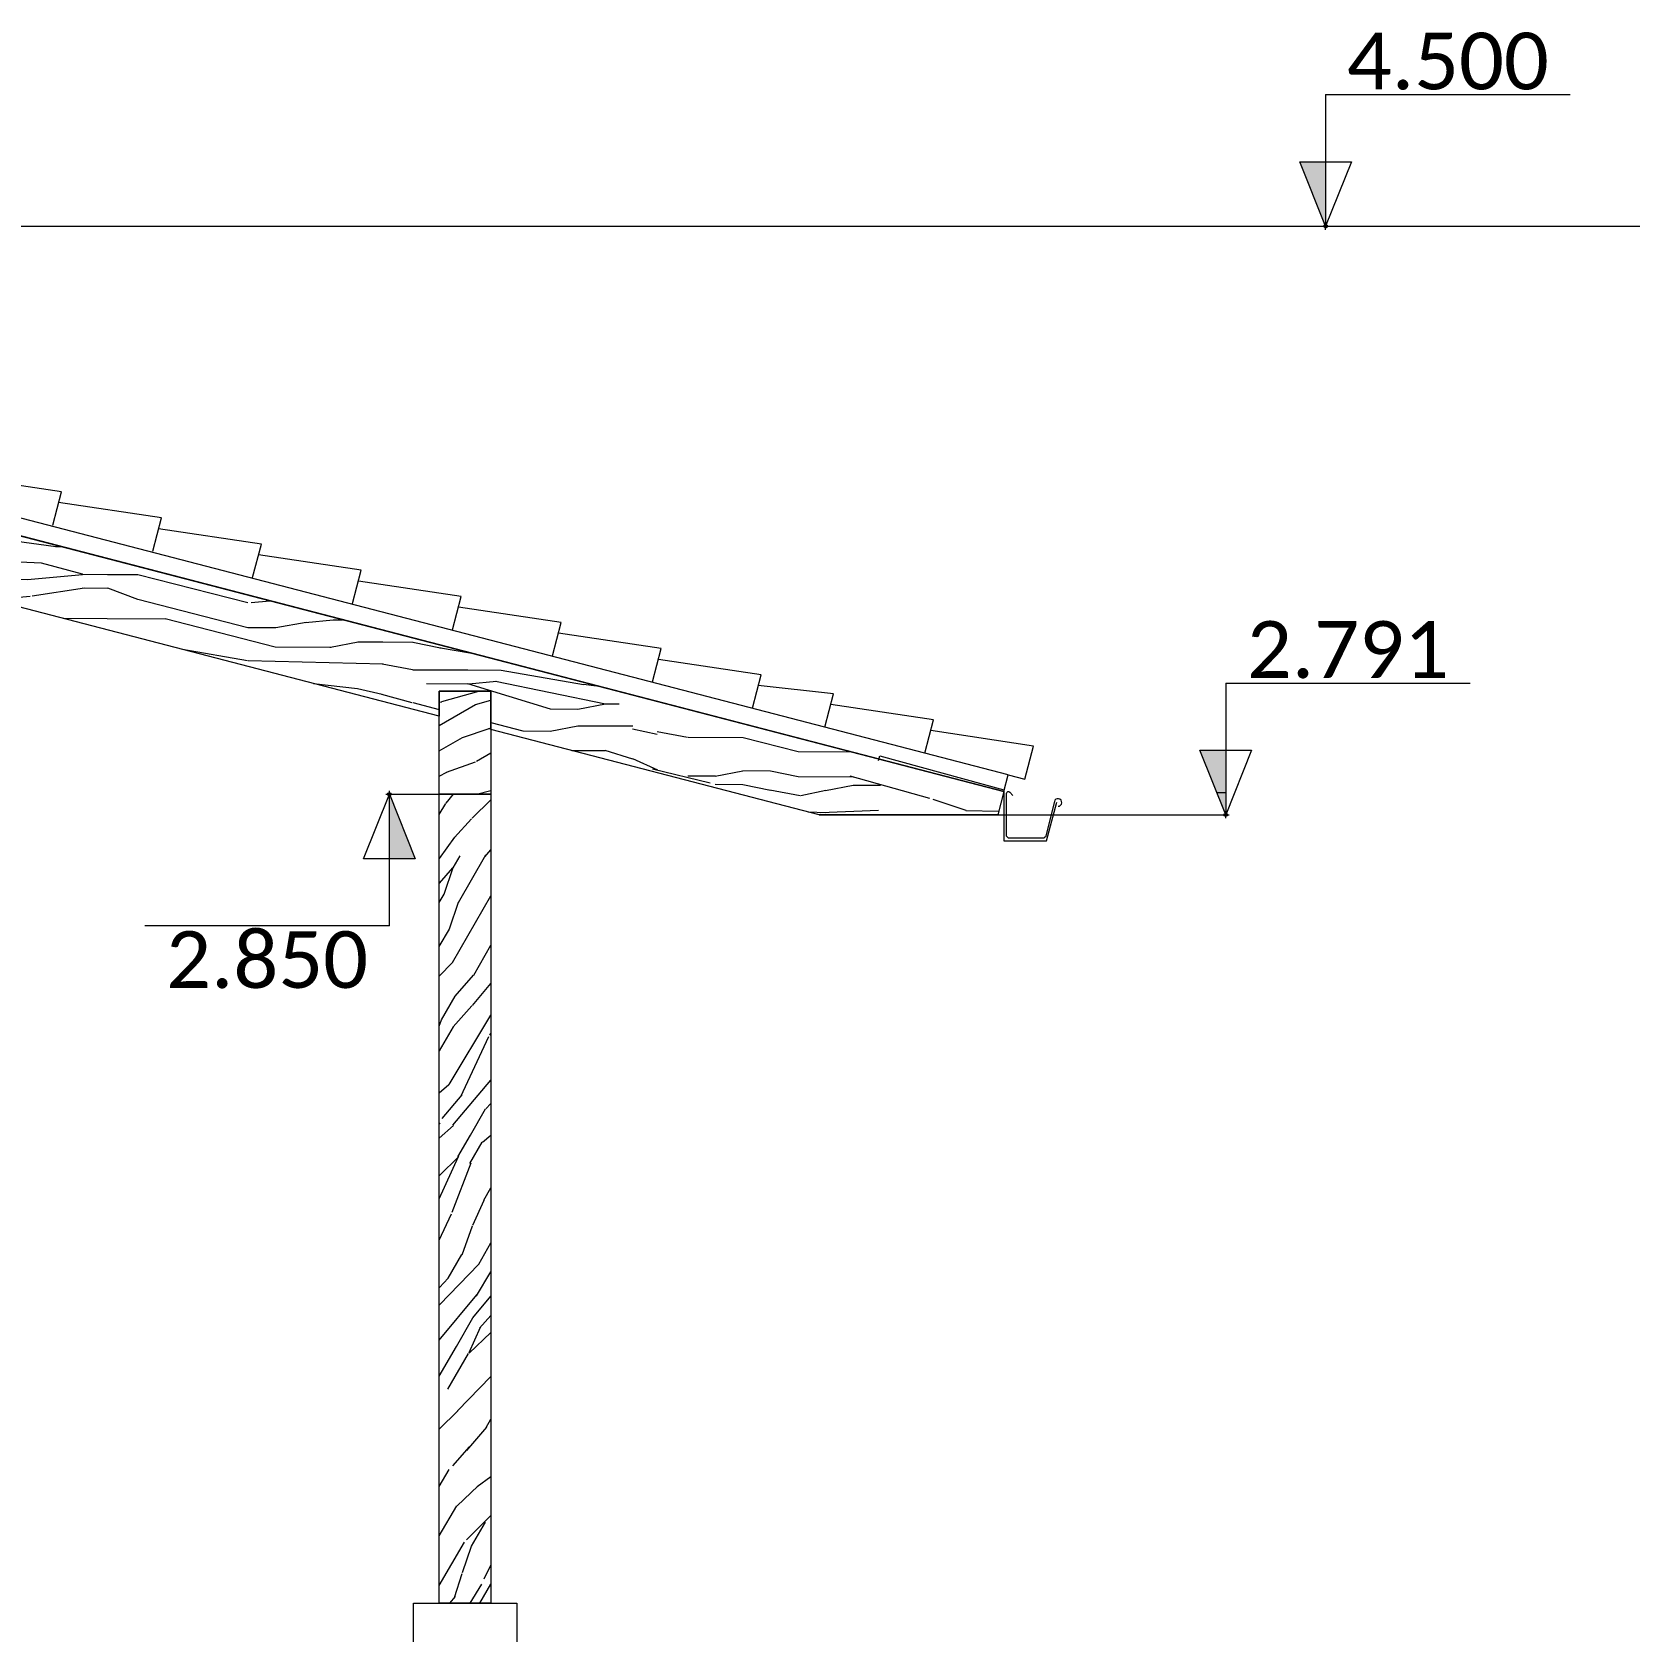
# Model space of a CAD drawing. Header units: metres. Extents: x -197 to 1099, y -24 to 14.
# Drawn here: x 95.773 to 100.411, y 0.419 to 5.064 of the extents above; entities that cross this region are included whole.
import ezdxf
from ezdxf.enums import TextEntityAlignment as Align

# ---------------------------------------------------------------- set-up
doc = ezdxf.new("R2010")
doc.units = ezdxf.units.M
doc.header["$LTSCALE"] = 0.001
doc.header["$PDMODE"] = 34
doc.header["$PDSIZE"] = 0.01
doc.linetypes.add('HIDDENX2', pattern=[19.049999999999997, 12.7, -6.35])
doc.layers.get('0').update_dxf_attribs({"lineweight": 13, "true_color": 0x000000})
for name, color, linetype, lineweight, true_color in [('Jach-Anotaciones-CalidaddeLínea  0.13', 7, 'Continuous', 13, 0x000000), ('Jach-Anotaciones-Hatch-Lum50%', 9, 'Continuous', 13, 0x808080), ('JACH-Anotaciones-Textos-Lum75% @ 0.075', 7, 'Continuous', 13, 0x404040), ('JACH-Arq-Lineas-Proyeccion Niveles cortes', 9, 'HIDDENX2', 13, 0x808080), ('JACH-Arq-Muros01-Carga', 7, 'Continuous', 25, 0x000000)]:
    doc.layers.add(name, color=color, linetype=linetype, lineweight=lineweight, true_color=true_color)
doc.styles.add('02a-Calibri-JACH(1.8mm)', font='calibri.ttf', dxfattribs={"height": 2.2})
pattern_1 = [(0, (169.4210114967462, 45.03182796469216), (0, 6.985), [5.08, -1.905]), (90, (169.4210114967462, 45.03182796469216), (-6.985, 4.277078946022131e-16), [5.08, -1.905])]

# ---------------------------------------------------------------- blocks, each defined once
blk = doc.blocks.new('A$C20b43d2c')
at = {"lineweight": 0, "ltscale": 100}
blk.add_lwpolyline([(0.3377545737706953, 0.182212426247192), (0.3332938767825055, 0.1951419827332064), (-0.02619234231551104, 0.09650886592808838), (-0.02619234231551104, -0.05166772447530832), (-0.1507206503279974, -0.05166772447530832), (-0.1806203610941282, 0.06118498286767249)], dxfattribs=at)
blk.add_lwpolyline([(-0.1837856886978386, 0.04892562190726935, -2.051289940012099), (-0.1731104224350872, 0.06257867490560898), (-0.1484904762096733, -0.03648624445476401, 0.3445395097421348), (-0.1387856886977659, -0.0440743780927022), (-0.0437856886975112, -0.0440743780927022, 0.4142135623726788), (-0.0337856886975203, -0.03407437809272551), (-0.03378568869820242, 0.08592562191231679, 0.707961622032543), (-0.04424239603994806, 0.0896092288098771), (-0.05225731294112279, 0.08067832140547182)], format="xyb", dxfattribs=at)
blk = doc.blocks.new('A$Cd55f58f5')
at = {"layer": 'JACH-Arq-Muros01-Carga', "lineweight": 0, "ltscale": 100}
blk.add_blockref('A$C20b43d2c', (0.0261923400353794, -0.09650886655369639), dxfattribs=at)
blk = doc.blocks.new('*U631')
at = {"lineweight": 0, "ltscale": 100}
h = blk.add_hatch(dxfattribs=at)
h.set_pattern_fill('ANGLE', color=256)
h.set_pattern_definition(pattern_1)
h.paths.add_polyline_path([(0, 2.5), (0, 0), (1, 2.5)])
h = blk.add_hatch(color=256, dxfattribs=at)
h.dxf.hatch_style = 1
h.paths.add_polyline_path([(0, 2.5), (0, 0), (1, 2.5)])
for points in [[(0, 5.098930515436264), (-9.465586596093033, 5.098930515436264)], [(0, 5.098930515436264), (0, 1.25)]]:
    blk.add_lwpolyline(points, dxfattribs=at)
for points in [[(0, 0), (1, 2.5), (-1, 2.5)], [(0, 2.5), (0, 0), (1, 2.5)]]:
    blk.add_lwpolyline(points, close=True, dxfattribs=at)
blk.add_point((-9.094947017729282e-13, 1.442401753593003e-12), dxfattribs=at)
at = {"lineweight": 0, "ltscale": 100, "style": '02a-Calibri-JACH(1.8mm)'}
blk.add_attdef('ALT', text='', height=2.2, dxfattribs=at).set_placement((-4.732793298046516, 6.400806810785425), align=Align.MIDDLE_CENTER)
blk = doc.blocks.new('*U432')
at = {"lineweight": 0, "ltscale": 100}
h = blk.add_hatch(dxfattribs=at)
h.set_pattern_fill('ANGLE', color=256)
h.set_pattern_definition(pattern_1)
h.paths.add_polyline_path([(0, 2.5), (0, 0), (1, 2.5)])
h = blk.add_hatch(color=256, dxfattribs=at)
h.dxf.hatch_style = 1
h.paths.add_polyline_path([(0, 2.5), (0, 0), (1, 2.5)])
for points in [[(0, 5.098930515436264), (-9.465586596093033, 5.098930515436264)], [(0, 5.098930515436264), (0, 1.25)]]:
    blk.add_lwpolyline(points, dxfattribs=at)
for points in [[(0, 0), (1, 2.5), (-1, 2.5)], [(0, 2.5), (0, 0), (1, 2.5)]]:
    blk.add_lwpolyline(points, close=True, dxfattribs=at)
blk.add_point((2.478373062331229e-11, 1.13686837721616e-13), dxfattribs=at)
at = {"lineweight": 0, "ltscale": 100, "style": '02a-Calibri-JACH(1.8mm)'}
blk.add_attdef('ALT', text='', height=2.2, dxfattribs=at).set_placement((-4.732793298046516, 6.400806810785425), align=Align.MIDDLE_CENTER)
blk = doc.blocks.new('*U437')
at = {"lineweight": 0, "ltscale": 100}
h = blk.add_hatch(dxfattribs=at)
h.set_pattern_fill('ANGLE', color=256)
h.set_pattern_definition(pattern_1)
h.paths.add_polyline_path([(0, 2.5), (0, 0), (1, 2.5)])
h = blk.add_hatch(color=256, dxfattribs=at)
h.dxf.hatch_style = 1
h.paths.add_polyline_path([(0, 2.5), (0, 0), (1, 2.5)])
for points in [[(0, 5.098930515436264), (-9.465586596093033, 5.098930515436264)], [(0, 5.098930515436264), (0, 1.25)]]:
    blk.add_lwpolyline(points, dxfattribs=at)
for points in [[(0, 0), (1, 2.5), (-1, 2.5)], [(0, 2.5), (0, 0), (1, 2.5)]]:
    blk.add_lwpolyline(points, close=True, dxfattribs=at)
blk.add_point((-1.364242052659392e-12, 1.06581410364015e-13), dxfattribs=at)
at = {"lineweight": 0, "ltscale": 100, "style": '02a-Calibri-JACH(1.8mm)'}
blk.add_attdef('ALT', text='', height=2.2, dxfattribs=at).set_placement((-4.732793298046516, 6.400806810785425), align=Align.MIDDLE_CENTER)

msp = doc.modelspace()

# ---------------------------------------------------------------- hatches: boundary and pattern name
at = {"layer": 'Jach-Anotaciones-Hatch-Lum50%', "ltscale": 100}
h = msp.add_hatch(dxfattribs=at)
h.set_pattern_fill('WOOD_01', color=256, scale=0.7999999999999999, angle=-0.3152140720569799, pattern_type=2)
h.set_pattern_definition([(359.684785927943, (-159.4527403936169, 2.060227024865874), (0.00440119652307231, 0.7999878933266211), [0.16, -0.64]), (8.65738592794302, (-159.4471171608062, 1.628189550504267), (4.804328569536255, 0.7735788145585992), [0.1538832, -15.2344232]), (5.39528592794302, (-159.4548529679481, 1.676232836069097), (7.20429231169597, 0.7603655297899304), [0.1607984, -7.879100799999999]), (344.2626859279429, (-159.4535326089911, 1.916229204067086), (8.78666290831101, -2.448366710825385), [0.2406656, -23.8259016]), (353.344685927943, (-159.436080456272, 2.180137184934409), (0.7999881551447071, -0.0043995635429001), [0.1448864, -7.0994208]), (344.753385927943, (-159.4145895014903, 1.724012049842543), (3.195550377226701, -0.8175913749182332), [0.1241936, -12.29514559999999]), (348.374885927943, (-159.6920325701712, 2.189545446755055), (0.7999881281611619, -0.004400901280462153), [0.3263375999999995, -3.752877599999996]), (5.39528592794302, (-159.4475132684933, 1.556190640104873), (7.20429231169597, 0.7603655297899304), [0.08039919999999999, -7.959499999999999]), (359.684785927943, (-159.4536646448868, 1.892229567267286), (0.00440119652307231, 0.7999878933266211), [0.08, -0.72]), (359.684785927943, (-159.6131340799694, 1.989108353771094), (0.00440119652307231, 0.7999878933266211), [0.24, -0.5599999999999998]), (10.99468592794302, (-159.4524763218256, 2.108226298465475), (3.204352575867988, 0.7823810571072066), [0.08158399999999993, -3.997631199999998]), (2.41108592794302, (-159.5341035538717, 1.812670897586926), (16.00415928150393, 0.7119607757969119), [0.1681904, -16.6508464]), (352.090185927943, (-159.4942361951011, 1.788451200960985), (6.395501864280401, -0.8351924118038299), [0.1210616, -11.9851336]), (359.684785927943, (-159.5359080444462, 1.484675861323019), (0.00440119652307231, 0.7999878933266211), [0.16, -0.64]), (358.515685927943, (-159.616126893605, 1.445116586308998), (0.7999880432963482, -0.004400582925038878), [0.3920816, -38.81608]), (359.684785927943, (-159.6128259962127, 2.045107506303964), (0.00440119652307231, 0.7999878933266211), [0.08, -0.72]), (359.684785927943, (-159.5324751111582, 2.108666418117785), (0.00440119652307231, 0.7999878933266211), [0.08, -0.72]), (359.684785927943, (-159.8920735554681, 2.182645866952562), (0.00440119652307231, 0.7999878933266211), [0.12, -0.6799999999999999]), (350.222485927943, (-159.6758567644438, 2.221456938557665), (0.7999879568063415, -0.004400886785060515), [0.2433103999999994, -4.62289919999998]), (359.684785927943, (-159.9318528903083, 2.222865321445042), (0.00440119652307231, 0.7999878933266211), [0.16, -0.64]), (359.684785927943, (-160.023812635445, 1.503360349068629), (0.00440119652307231, 0.7999878933266211), [0.088, -0.712]), (359.684785927943, (-159.6155987500222, 1.541115133508193), (0.00440119652307231, 0.7999878933266211), [0.08, -0.72]), (359.684785927943, (-160.0234605397232, 1.567359380534754), (0.00440119652307231, 0.7999878933266211), [0.168, -0.632]), (5.125085927943022, (-159.6152026423352, 1.613114043907586), (8.00427986775544, 0.7559717563303058), [0.1687599999999997, -16.70725759999997]), (359.684785927943, (-159.6068506676801, 1.677069063408481), (0.00440119652307231, 0.7999878933266211), [0.152, -0.648]), (359.684785927943, (-160.0227563482794, 1.69535744346701), (0.00440119652307231, 0.7999878933266211), [0.088, -0.712]), (358.515685927943, (-159.9260536096367, 1.822827362816504), (0.7999880432963482, -0.004400582925038878), [0.3920816, -38.81608]), (359.684785927943, (-159.8536585915501, 1.894430165528824), (0.00440119652307231, 0.7999878933266211), [0.08, -0.72]), (359.684785927943, (-159.9335253449871, 1.918869921980928), (0.00440119652307231, 0.7999878933266211), [0.08, -0.72]), (359.684785927943, (-159.6135301876564, 1.9171094433717), (0.00440119652307231, 0.7999878933266211), [0.16, -0.64]), (359.684785927943, (-159.7734397423913, 1.933989440542852), (0.00440119652307231, 0.7999878933266211), [0.08, -0.72]), (359.684785927943, (-159.9329091774738, 2.030868227046653), (0.00440119652307231, 0.7999878933266211), [0.16, -0.64]), (19.33858592794303, (-159.7187609488154, 1.693684988788242), (8.81747179050195, 3.151534070268525), [0.1189288, -11.7739248]), (10.99468592794302, (-159.8535265556545, 1.918429802328625), (3.204352575867988, 0.7823810571072066), [0.08158399999999993, -3.997631199999998]), (10.99468592794302, (-159.53375145815, 1.876669929053058), (3.204352575867988, 0.7823810571072066), [0.08158399999999993, -3.997631199999998]), (5.39528592794302, (-159.7720753714692, 2.181985687474103), (7.20429231169597, 0.7603655297899304), [0.08039919999999999, -7.959499999999999]), (349.3799859279429, (-160.0197635346438, 2.23934921092912), (4.79552616836029, -0.8263908297490177), [0.08944239999999987, -8.854827999999983]), (348.374885927943, (-159.9358139671791, 1.502876217451089), (0.7999881281611619, -0.004400901280462153), [0.08158399999999986, -3.997631199999996]), (89.68478592794303, (-159.8559032017769, 1.486436339932247), (-0.7999878933266211, 0.004401196523072358), [0, -0.7999999999999999]), (346.292385927943, (-160.0214359893226, 1.935353811464999), (13.58218971452411, -3.274747541943825), [0.1726959999999997, -17.09692319999997]), (10.99468592794302, (-159.5328272068801, 2.044667386651653), (3.204352575867988, 0.7823810571072066), [0.08158399999999993, -3.997631199999998]), (9.989585927943017, (-159.5355999606897, 1.540675013855882), (4.00434047617373, 0.7779787471646973), [0.08944239999999999, -8.854828]), (348.374885927943, (-159.7736598022174, 1.893990045876514), (0.7999881281611619, -0.004400901280462153), [0.08158399999999986, -3.997631199999996]), (348.374885927943, (-159.6934409530587, 1.933549320890542), (0.7999881281611619, -0.004400901280462153), [0.08158399999999986, -3.997631199999996]), (341.249885927943, (-160.0218761089749, 1.855355022132336), (0.7999877314599156, -0.004400260939742674), [0.1011928, -2.4286288]), (345.648585927943, (-159.9323810338911, 2.126866774245848), (0.7999875833886109, -0.004400199819356629), [0.3298487999999997, -2.968635199999998]), (342.985585927943, (-159.7720753714692, 2.181985687474103), (5.591112853960968, -1.630779147842886), [0.2505671999999998, -8.10167599999999]), (359.684785927943, (-159.771855311643, 2.221985082140435), (0.00440119652307231, 0.7999878933266211), [0.09599999999999999, -0.704]), (345.648585927943, (-159.8554630821246, 1.56643512926491), (0.7999875833886109, -0.004400199819356629), [0.3298487999999997, -2.968635199999998]), (345.648585927943, (-159.9351537877007, 1.622874401450083), (0.7999875833886109, -0.004400199819356629), [0.3298487999999997, -2.968635199999998]), (345.648585927943, (-159.9347576800135, 1.694873311849477), (0.7999875833886109, -0.004400199819356629), [0.3298487999999997, -2.968635199999998]), (349.3799859279429, (-160.0208198218093, 2.047352116530725), (4.79552616836029, -0.8263908297490177), [0.08944239999999987, -8.854827999999983]), (345.648585927943, (-159.7729115988085, 2.029987987742047), (0.7999875833886109, -0.004400199819356629), [0.1649239999999999, -3.133559999999998]), (349.3799859279429, (-160.0222282046968, 1.791355990666204), (4.79552616836029, -0.8263908297490177), [0.08944239999999987, -8.854827999999983]), (357.298885927943, (-159.6065425839235, 1.733068215941344), (0.7999878554643496, -0.004400215170957251), [0.1921663999999997, -19.02449199999997]), (349.3799859279429, (-159.6937490368153, 1.877550168357679), (4.79552616836029, -0.8263908297490177), [0.08944239999999987, -8.854827999999983]), (12.21358592794301, (-159.6058383924798, 1.861066278873608), (3.204353149539083, 0.7823825481241263), [0.07375599999999988, -7.301879199999993]), (349.247385927943, (-160.0224482645229, 1.75135659599988), (8.791064244032603, -1.648377222005574), [0.3091152, -30.602364]), (351.554685927943, (-159.7187609488154, 1.693684988788242), (0.7999874610057969, -0.004401387551521446), [0.1131367999999999, -5.543716799999997]), (4.448385927943025, (-159.9343175603612, 1.77487210118214), (8.804267945303605, 0.7515678915906021), [0.1926655999999994, -9.440609599999961]), (359.684785927943, (-159.7422324420324, 1.789815571883139), (0.00440119652307231, 0.7999878933266211), [0.248, -0.5519999999999998]), (344.429685927943, (-160.0202476662614, 2.151350542663188), (3.195550153887506, -0.8175913353273373), [0.09121439999999988, -9.030188799999983]), (350.222485927943, (-159.8559032017769, 1.486436339932247), (0.7999879568063415, -0.004400886785060515), [0.2433103999999994, -4.62289919999998]), (339.701685927943, (-160.0229764081056, 1.655358048800686), (2.39556239075528, -0.8131909418967018), [0.09363759999999999, -9.2701216]), (359.684785927943, (-159.3723895085624, 2.123785936679703), (0.00440119652307231, 0.7999878933266211), [0.04, -0.7599999999999999]), (359.684785927943, (-159.3743260350327, 1.771791263615988), (0.00440119652307231, 0.7999878933266211), [0.08, -0.72]), (10.99468592794302, (-159.3759104657809, 1.483795622018405), (3.204352575867988, 0.7823810571072066), [0.08158399999999993, -3.997631199999998]), (359.684785927943, (-159.3674704671952, 1.563750399385839), (0.00440119652307231, 0.7999878933266211), [0.144, -0.6559999999999999]), (342.985585927943, (-159.3731377119713, 1.987787994814177), (5.591112853960968, -1.630779147842886), [0.08352239999999993, -8.268720799999992]), (347.705485927943, (-159.3660620843079, 1.819746525250352), (15.18216004489392, -3.284452458669744), [0.1472056, -26.8405152]), (89.68478592794303, (-159.3759104657809, 1.483795622018405), (-0.7999878933266211, 0.004401196523072358), [0, -0.7999999999999999]), (359.684785927943, (-159.2958236525178, 1.499355260232626), (0.00440119652307231, 0.7999878933266211), [0.07199999999999998, -0.728]), (359.684785927943, (-159.2949874251784, 1.651352959964683), (0.00440119652307231, 0.7999878933266211), [0.07199999999999998, -0.728]), (359.684785927943, (-159.2947673653522, 1.691352354631015), (0.00440119652307231, 0.7999878933266211), [0.07199999999999998, -0.728]), (335.722385927943, (-159.2932709585344, 1.963348238362073), (5.586711744409739, -2.430761377296863), [0.07879119999999987, -7.80028959999999]), (348.201085927943, (-159.2927428149516, 2.059346785561267), (3.995537572948571, -0.8221182504743196), [0.07347039999999999, -52.17242]), (341.249885927943, (-159.2943272457, 1.771351143963678), (0.7999877314599156, -0.004400260939742674), [0.07589439999999999, -2.4539264]), (347.155985927943, (-159.2921706594037, 2.163345211693724), (3.995538528180509, -0.8219935597928864), [0.07375599999999988, -7.301879199999993])])
h.paths.add_polyline_path([(98.57786324293721, 2.790571365433252), (98.05923952945983, 2.790571365433252), (97.10625624265077, 3.038418435751858), (97.10625624265077, 3.150000000000006), (96.95625624265091, 3.150000000000006), (96.9562562426508, 3.077429676622899), (92.73883562145903, 4.17427508800845), (92.73991635238923, 4.380647250580999), (98.59520914847332, 2.857832332990718)])
h = msp.add_hatch(dxfattribs=at)
h.set_pattern_fill('WOOD_01', color=256, scale=0.8, angle=30, pattern_type=2)
h.set_pattern_definition([(29.99999999999999, (-314.1332524041344, 0.9144815961142072), (-0.4, 0.692820323027551), [0.16, -0.6400000000000001]), (38.9726, (-313.9103242009041, 0.5443586216793292), (3.756922908284933, 3.092818689739189), [0.1538831999999995, -15.23442319999997]), (35.7105, (-313.9412524041344, 0.5819278410609812), (5.835388824763576, 4.29281035163199), [0.1607984, -7.8791008]), (14.5779, (-314.0612524041344, 0.7897739379692439), (8.821018155892576, 2.321547610620982), [0.2406656, -23.8259016]), (23.65989999999999, (-314.1793959976739, 1.026404644568338), (0.6928197247870801, 0.4000015418434719), [0.1448864, -7.099420800000001]), (15.0686, (-313.930611387983, 0.643497060442634), (3.171280634037202, 0.9071808033214784), [0.1241936, -12.2951456]), (18.6901, (-314.4050985010427, 0.9053328477986113), (0.6928203767254454, 0.4000003734059407), [0.3263376, -3.7528776]), (35.7105, (-313.8743242009042, 0.4820047926068511), (5.835388824763576, 4.29281035163199), [0.0803992, -7.9595]), (29.99999999999999, (-314.0492524041344, 0.7689893282784226), (-0.4, 0.692820323027551), [0.08000000000000002, -0.7200000000000001]), (29.99999999999999, (-314.2358164687399, 0.7721277670417237), (-0.4, 0.692820323027551), [0.24, -0.5599999999999999]), (41.30990000000001, (-314.1572524041344, 0.9560508154958569), (2.371282159486387, 2.292818455328197), [0.081584, -3.9976312]), (32.7263, (-314.0785344364372, 0.6597072959756645), (13.45640825782375, 8.69281768201741), [0.1681904, -16.6508464]), (22.4054, (-314.0318934202858, 0.6589226862848392), (5.942559959250865, 2.507183996330774), [0.1210616, -11.9851336]), (29.99999999999999, (-313.9145344364372, 0.375650963534369), (-0.4, 0.692820323027551), [0.16, -0.6400000000000001]), (28.8309, (-313.96381646874, 0.3010099473829939), (0.6928201427728283, 0.4000006053938392), [0.392081599999999, -38.81607999999986]), (29.99999999999999, (-314.2638164687399, 0.8206251896536543), (-0.4, 0.692820323027551), [0.08000000000000002, -0.7200000000000001]), (29.99999999999999, (-314.2265344364372, 0.9160508154958578), (-0.4, 0.692820323027551), [0.08000000000000002, -0.7200000000000001]), (29.99999999999999, (-314.5743035817995, 0.7984046445683362), (-0.4, 0.692820323027551), [0.12, -0.68]), (20.5377, (-314.4072420945821, 0.9410456607197162), (0.6928202214847641, 0.4000002994267411), [0.2433104, -4.6228992]), (29.99999999999999, (-314.628944597951, 0.8130456607197161), (-0.4, 0.692820323027551), [0.16, -0.6400000000000001]), (29.99999999999999, (-314.345154833484, 0.1455073699949168), (-0.4, 0.692820323027551), [0.08800000000000001, -0.7120000000000001]), (29.99999999999999, (-314.01181646874, 0.3841483861463004), (-0.4, 0.692820323027551), [0.08000000000000002, -0.7200000000000001]), (29.99999999999999, (-314.377154833484, 0.2009329958371211), (-0.4, 0.692820323027551), [0.168, -0.6320000000000001]), (35.44029999999999, (-314.0478164687399, 0.4465022152187785), (6.528205109799104, 4.692816589439337), [0.1687599999999995, -16.70725759999994]), (29.99999999999999, (-314.0728882655096, 0.5059278410609807), (-0.4, 0.692820323027551), [0.152, -0.6480000000000001]), (29.99999999999999, (-314.441154833484, 0.3117842475215298), (-0.4, 0.692820323027551), [0.08800000000000001, -0.7120000000000001]), (28.8309, (-314.4220163947207, 0.4706354992059403), (0.6928201427728283, 0.4000006053938392), [0.392081599999999, -38.81607999999986]), (29.99999999999999, (-314.3956625656482, 0.5689893282784197), (-0.4, 0.692820323027551), [0.08000000000000002, -0.7200000000000001]), (29.99999999999999, (-314.4769445979509, 0.549773937969249), (-0.4, 0.692820323027551), [0.08000000000000002, -0.7200000000000001]), (29.99999999999999, (-314.19981646874, 0.7097739379692456), (-0.4, 0.692820323027551), [0.16, -0.6400000000000001]), (29.99999999999999, (-314.3463805333455, 0.6436303444297948), (-0.4, 0.692820323027551), [0.08000000000000002, -0.7200000000000001]), (29.99999999999999, (-314.532944597951, 0.646768783193103), (-0.4, 0.692820323027551), [0.16, -0.6400000000000001]), (49.65379999999999, (-314.1778831107335, 0.4637842475215308), (6.021025898098491, 7.171277634200772), [0.1189288, -11.7739248]), (41.30990000000001, (-314.4076625656483, 0.5897739379692482), (2.371282159486387, 2.292818455328197), [0.081584, -3.9976312]), (41.30990000000001, (-314.1105344364372, 0.7151329218178688), (2.371282159486387, 2.292818455328197), [0.081584, -3.9976312]), (35.7105, (-314.4703805333454, 0.8584046445683384), (5.835388824763576, 4.29281035163199), [0.0803992, -7.9595]), (19.6952, (-314.7131548334839, 0.7829020671802667), (4.556919800875631, 1.707183342031311), [0.0894424, -8.854828000000001]), (18.6901, (-314.268944597951, 0.1895073699949208), (0.6928203767254454, 0.4000003734059407), [0.081584, -3.9976312]), (120, (-314.1916625656482, 0.2156509635343653), (-0.692820323027551, -0.3999999999999999), [0, -0.7999999999999979]), (16.6076, (-314.561154833484, 0.5196303444297996), (13.37793346052455, 4.02873990604621), [0.172696, -17.0969232]), (41.30990000000001, (-314.1945344364372, 0.8606251896536534), (2.371282159486387, 2.292818455328197), [0.081584, -3.9976312]), (40.30479999999999, (-313.9425344364372, 0.4241483861462996), (3.064103050544852, 2.692817497678766), [0.08944239999999974, -8.854827999999968]), (18.6901, (-314.3263805333454, 0.6089893282784189), (0.6928203767254454, 0.4000003734059407), [0.081584, -3.9976312]), (18.6901, (-314.2770985010427, 0.683630344429794), (0.6928203767254454, 0.4000003734059407), [0.081584, -3.9976312]), (11.5651, (-314.521154833484, 0.4503483121270406), (0.6928197110521364, 0.400000725949784), [0.1011927999999998, -2.428628799999992]), (15.9638, (-314.580944597951, 0.7299072219564096), (0.6928195523769377, 0.4000007039726551), [0.3298488, -2.9686352]), (13.30080000000001, (-314.4703805333454, 0.8584046445683384), (5.649739724683121, 1.414363679576163), [0.2505672, -8.101676]), (29.99999999999999, (-314.4903805333455, 0.8930456607197144), (-0.4, 0.692820323027551), [0.096, -0.7040000000000001]), (15.9638, (-314.2316625656482, 0.2849329958371243), (0.6928195523769377, 0.4000007039726551), [0.3298488, -2.9686352]), (15.9638, (-314.3289445979509, 0.2934304184490557), (0.6928195523769377, 0.4000007039726551), [0.3298488, -2.9686352]), (15.9638, (-314.364944597951, 0.3557842475215338), (0.6928195523769377, 0.4000007039726551), [0.3298488, -2.9686352]), (19.6952, (-314.6171548334839, 0.6166251896536536), (4.556919800875631, 1.707183342031311), [0.0894424, -8.854828000000001]), (15.9638, (-314.3943805333455, 0.7267687831931013), (0.6928195523769377, 0.4000007039726551), [0.164924, -3.13356]), (19.6952, (-314.489154833484, 0.3949226862848363), (4.556919800875631, 1.707183342031311), [0.0894424, -8.854828000000001]), (27.6141, (-314.1008882655096, 0.5544252636729112), (0.6928197949982876, 0.4000008280523064), [0.1921663999999995, -19.02449199999993]), (19.6952, (-314.2490985010427, 0.6351329218178705), (4.556919800875631, 1.707183342031311), [0.0894424, -8.854828000000001]), (42.5288, (-314.1648882655097, 0.6652765153573199), (2.371281902113554, 2.2928200320302), [0.073756, -7.301879200000001]), (19.5626, (-314.469154833484, 0.3602816701334604), (8.42101747072116, 3.014369381237866), [0.309115199999999, -30.60236399999993]), (21.8699, (-314.1778831107335, 0.4637842475215308), (0.6928200462445279, 0.3999996168755795), [0.1131368, -5.543716800000001]), (34.7636, (-314.4049445979509, 0.4250662798242857), (7.221026938658703, 5.092814379057602), [0.1926656, -9.4406096]), (29.99999999999999, (-314.2466677204244, 0.5349226862848369), (-0.4, 0.692820323027551), [0.248, -0.5519999999999999]), (14.74489999999998, (-314.669154833484, 0.7066918316472339), (3.171280421253285, 0.9071807247667839), [0.09121440000000001, -9.030188800000001]), (20.5377, (-314.1916625656482, 0.2156509635343653), (0.6928202214847641, 0.4000002994267411), [0.2433104, -4.6228992]), (10.01689999999999, (-314.421154833484, 0.2771432313701538), (2.478460615983973, 0.5071800972044774), [0.0936376, -9.270121600000001]), (29.99999999999999, (-314.0959703718316, 1.009907221956411), (-0.4, 0.692820323027551), [0.04000000000000001, -0.76]), (29.99999999999999, (-313.9199703718317, 0.7050662798242868), (-0.4, 0.692820323027551), [0.08000000000000002, -0.7200000000000001]), (41.30990000000001, (-313.7759703718317, 0.4556509635343673), (2.371282159486387, 2.292818455328197), [0.081584, -3.9976312]), (29.99999999999999, (-313.8090421686014, 0.528932995837124), (-0.4, 0.692820323027551), [0.144, -0.656]), (13.30080000000001, (-314.0279703718317, 0.8921277670417282), (5.649739724683121, 1.414363679576163), [0.0835224, -8.2687208]), (18.0207, (-313.9370421686014, 0.7506354992059414), (14.76402495140616, 4.827958037958871), [0.1472055999999995, -26.84051519999993]), (120, (-313.7759703718317, 0.4556509635343673), (-0.692820323027551, -0.3999999999999999), [0, -0.7999999999999979]), (29.99999999999999, (-313.7146883395289, 0.5095073699949211), (-0.4, 0.692820323027551), [0.072, -0.7280000000000001]), (29.99999999999999, (-313.790688339529, 0.6411432313701511), (-0.4, 0.692820323027551), [0.072, -0.7280000000000001]), (29.99999999999999, (-313.810688339529, 0.6757842475215341), (-0.4, 0.692820323027551), [0.072, -0.7280000000000001]), (6.037599999999999, (-313.9466883395289, 0.911343157350899), (6.049736940883951, 0.7215482898517265), [0.0787912, -7.800289599999999]), (18.5163, (-313.9946883395289, 0.9944815961142055), (3.864163792204512, 1.307071957323835), [0.0734704, -52.17242]), (11.5651, (-313.8506883395289, 0.745066279824286), (0.6928197110521364, 0.400000725949784), [0.07589439999999974, -2.453926399999992]), (17.4712, (-314.0466883395289, 1.084548238107786), (3.864101678341646, 1.307180080154653), [0.073756, -7.301879200000001])])
h.paths.add_polyline_path([(97.106256242651, 2.850000000000001), (96.95625624265091, 2.850000000000001), (96.95625624265091, 3.150000000000006), (97.10625624265077, 3.150000000000006)])
h = msp.add_hatch(dxfattribs=at)
h.set_pattern_fill('WOOD_01', color=256, scale=0.8, angle=59.99999999999999, pattern_type=2)
h.set_pattern_definition([(59.99999999999999, (-160.79430967443, 0.8038952355291258), (-0.6928203230275509, 0.4000000000000001), [0.16, -0.6400000000000001]), (68.9726, (-160.4161866999951, 0.5948234387594056), (1.707181333764873, 4.556921008755907), [0.1538832, -15.2344232]), (65.71050000000001, (-160.4617559193768, 0.6118952355291327), (2.907189787389082, 6.6353772305239), [0.1607984, -7.8791008]), (44.57789999999999, (-160.6696020162851, 0.7318952355291302), (6.478452004936241, 6.421028284839122), [0.2406656, -23.8259016]), (53.6599, (-160.8902327228841, 0.8777516419896827), (0.3999987109868188, 0.6928213591829309), [0.1448864, -7.099420800000001]), (45.06859999999999, (-160.4833251387584, 0.6705362516805096), (2.292819189945099, 2.371281938520576), [0.1241936, -12.2951456]), (48.6901, (-161.0251609261144, 0.6600491386208631), (0.3999998598007705, 0.6928206732555288), [0.3263376, -3.7528776]), (65.71050000000001, (-160.3538328709226, 0.5588234387594042), (2.907189787389082, 6.6353772305239), [0.0803992, -7.9595]), (59.99999999999999, (-160.6488174065941, 0.7198952355291297), (-0.6928203230275509, 0.4000000000000001), [0.08000000000000002, -0.7200000000000001]), (59.99999999999999, (-160.8119558453575, 0.6293311709236207), (-0.6928203230275509, 0.4000000000000001), [0.24, -0.5599999999999999]), (71.3099, (-160.8358788938117, 0.8278952355291267), (0.9071813619919353, 3.171280108323208), [0.081584, -3.9976312]), (62.72629999999999, (-160.6195353742914, 0.6106132032263716), (7.307182553961365, 14.25640507200551), [0.1681904, -16.6508464]), (52.40539999999999, (-160.5787507646006, 0.6332542193777542), (3.892815890058081, 5.142565012409674), [0.1210616, -11.9851336]), (59.99999999999999, (-160.3354790418502, 0.4466132032263772), (-0.6928203230275509, 0.4000000000000001), [0.16, -0.6400000000000001]), (58.83090000000001, (-160.3408380256987, 0.3573311709236222), (0.3999995411979115, 0.6928207571866336), [0.3920816, -38.81608]), (59.99999999999999, (-160.8604532679694, 0.6573311709236194), (-0.6928203230275509, 0.4000000000000001), [0.08000000000000002, -0.7200000000000001]), (59.99999999999999, (-160.8758788938116, 0.7586132032263748), (-0.6928203230275509, 0.4000000000000001), [0.08000000000000002, -0.7200000000000001]), (59.99999999999999, (-161.1182327228841, 0.4828440578639785), (-0.6928203230275509, 0.4000000000000001), [0.12, -0.68]), (50.5377, (-161.0448737390355, 0.689905545081416), (0.3999997623479966, 0.6928205315673218), [0.2433104, -4.6228992]), (59.99999999999999, (-161.1728737390356, 0.4682030417125986), (-0.6928203230275509, 0.4000000000000001), [0.16, -0.6400000000000001]), (59.99999999999999, (-160.5933354483106, 0.03199280617956646), (-0.6928203230275509, 0.4000000000000001), [0.08800000000000001, -0.7120000000000001]), (59.99999999999999, (-160.4239764644621, 0.4053311709236169), (-0.6928203230275509, 0.4000000000000001), [0.08000000000000002, -0.7200000000000001]), (59.99999999999999, (-160.6487610741529, 0.06399280617957004), (-0.6928203230275509, 0.4000000000000001), [0.168, -0.6320000000000001]), (65.4403, (-160.4863302935346, 0.4413311709236183), (3.307183171481737, 7.328200936655065), [0.1687599999999994, -16.70725759999993]), (59.99999999999999, (-160.5377559193767, 0.4802593741538956), (-0.6928203230275509, 0.4000000000000001), [0.152, -0.6480000000000001]), (59.99999999999999, (-160.7596123258373, 0.1279928061795701), (-0.6928203230275509, 0.4000000000000001), [0.08800000000000001, -0.7120000000000001]), (58.83090000000001, (-160.8224635775217, 0.2751312449428767), (0.3999995411979115, 0.6928207571866336), [0.3920816, -38.81608]), (59.99999999999999, (-160.8488174065942, 0.3734850740153561), (-0.6928203230275509, 0.4000000000000001), [0.08000000000000002, -0.7200000000000001]), (59.99999999999999, (-160.909602016285, 0.3162030417125976), (-0.6928203230275509, 0.4000000000000001), [0.08000000000000002, -0.7200000000000001]), (59.99999999999999, (-160.749602016285, 0.5933311709236193), (-0.6928203230275509, 0.4000000000000001), [0.16, -0.6400000000000001]), (59.99999999999999, (-160.8434584227456, 0.4627671063181111), (-0.6928203230275509, 0.4000000000000001), [0.08000000000000002, -0.7200000000000001]), (59.99999999999999, (-161.0065968615089, 0.3722030417126021), (-0.6928203230275509, 0.4000000000000001), [0.16, -0.6400000000000001]), (79.6538, (-160.6076123258374, 0.3912645289300372), (1.628722567496922, 9.221021557858283), [0.1189287999999997, -11.77392479999996]), (71.3099, (-160.869602016285, 0.3854850740153566), (0.9071813619919353, 3.171280108323208), [0.081584, -3.9976312]), (71.3099, (-160.6749610001336, 0.6426132032263752), (0.9071813619919353, 3.171280108323208), [0.081584, -3.9976312]), (65.71050000000001, (-161.0582327228842, 0.5867671063181064), (2.907189787389082, 6.6353772305239), [0.0803992, -7.9595]), (49.6952, (-161.230730145496, 0.3999928061795686), (3.092816639550967, 3.756924043554549), [0.08944239999999971, -8.854827999999964]), (48.6901, (-160.5493354483108, 0.1082030417125992), (0.3999998598007705, 0.6928206732555288), [0.081584, -3.9976312]), (150, (-160.4954790418501, 0.1694850740153555), (-0.4000000000000002, -0.6928203230275509), [0, -0.8]), (46.60760000000001, (-160.9674584227456, 0.2479928061795675), (9.571260273929024, 10.17795783413843), [0.172696, -17.0969232]), (71.3099, (-160.8204532679694, 0.7266132032263712), (0.9071813619919353, 3.171280108323208), [0.081584, -3.9976312]), (70.3048, (-160.3839764644621, 0.4746132032263759), (1.307182332745853, 3.864099886017482), [0.0894424, -8.854828000000001]), (48.6901, (-160.8088174065942, 0.442767106318108), (0.3999998598007705, 0.6928206732555288), [0.081584, -3.9976312]), (48.6901, (-160.8034584227456, 0.532049138620863), (0.3999998598007705, 0.6928206732555288), [0.081584, -3.9976312]), (41.5651, (-160.8981763904428, 0.2079928061795684), (0.3999991070388526, 0.6928206457307985), [0.1011927999999997, -2.428628799999991]), (45.9638, (-161.0897353002722, 0.4202030417125968), (0.399998980610664, 0.6928205473604472), [0.3298488, -2.9686352]), (43.3008, (-161.0582327228842, 0.5867671063181064), (4.185636286557601, 4.049744739044551), [0.2505672, -8.101676]), (59.99999999999999, (-161.0928737390355, 0.6067671063181095), (-0.6928203230275509, 0.4000000000000001), [0.096, -0.7040000000000001]), (45.9638, (-160.5647610741529, 0.2094850740153547), (0.399998980610664, 0.6928205473604472), [0.3298488, -2.9686352]), (45.9638, (-160.6532584967649, 0.1682030417126015), (0.399998980610664, 0.6928205473604472), [0.3298488, -2.9686352]), (45.9638, (-160.7156123258373, 0.2042030417125957), (0.399998980610664, 0.6928205473604472), [0.3298488, -2.9686352]), (49.6952, (-161.0644532679694, 0.3039928061795649), (3.092816639550967, 3.756924043554549), [0.08944239999999971, -8.854827999999964]), (45.9638, (-160.9265968615088, 0.5107671063181058), (0.399998980610664, 0.6928205473604472), [0.164924, -3.13356]), (49.6952, (-160.8427507646006, 0.1759928061795648), (3.092816639550967, 3.756924043554549), [0.08944239999999971, -8.854827999999964]), (57.61409999999999, (-160.5862533419887, 0.5082593741538943), (0.3999991286870908, 0.6928207761272522), [0.1921663999999994, -19.02449199999993]), (49.6952, (-160.7549610001336, 0.5040491386208643), (3.092816639550967, 3.756924043554549), [0.08944239999999971, -8.854827999999964]), (72.52879999999999, (-160.6971045936731, 0.5722593741538944), (0.9071803507495232, 3.17128134510078), [0.073756, -7.301879200000001]), (49.5626, (-160.8081097484493, 0.1559928061795688), (5.785630364738171, 6.821029195902552), [0.3091152, -30.602364]), (51.86989999999999, (-160.6076123258374, 0.3912645289300372), (0.399999951861081, 0.6928198528405585), [0.1131368, -5.543716800000001]), (64.76359999999998, (-160.78489435814, 0.244203041712602), (3.707185580761411, 8.021020098351906), [0.1926655999999994, -9.440609599999963]), (59.99999999999999, (-160.7027507646006, 0.4184799192392106), (-0.6928203230275509, 0.4000000000000001), [0.248, -0.5519999999999999]), (44.7449, (-161.154519909963, 0.3559928061795716), (2.292819044946169, 2.371281764098256), [0.09121440000000001, -9.030188800000001]), (50.5377, (-160.4954790418501, 0.1694850740153555), (0.3999997623479966, 0.6928205315673218), [0.2433104, -4.6228992]), (40.0169, (-160.724971309686, 0.107992806179567), (1.89281980711911, 1.678461156464925), [0.0936376, -9.270121600000001]), (59.99999999999999, (-160.8097353002722, 0.9051772678318812), (-0.6928203230275509, 0.4000000000000001), [0.04000000000000001, -0.76]), (59.99999999999999, (-160.50489435814, 0.7291772678318864), (-0.6928203230275509, 0.4000000000000001), [0.08000000000000002, -0.7200000000000001]), (71.3099, (-160.2554790418502, 0.585177267831881), (0.9071813619919353, 3.171280108323208), [0.081584, -3.9976312]), (59.99999999999999, (-160.3207610741528, 0.632105471062161), (-0.6928203230275509, 0.4000000000000001), [0.144, -0.656]), (43.3008, (-160.6919558453576, 0.8371772678318834), (4.185636286557601, 4.049744739044551), [0.0835224, -8.2687208]), (48.02069999999999, (-160.5424635775217, 0.7601054710621611), (10.37204165104561, 11.56314678498073), [0.1472056, -26.8405152]), (150, (-160.2554790418502, 0.585177267831881), (-0.4000000000000002, -0.6928203230275509), [0, -0.8]), (59.99999999999999, (-160.2293354483107, 0.6624593001346426), (-0.6928203230275509, 0.4000000000000001), [0.072, -0.7280000000000001]), (59.99999999999999, (-160.3609713096859, 0.738459300134636), (-0.6928203230275509, 0.4000000000000001), [0.072, -0.7280000000000001]), (59.99999999999999, (-160.3956123258373, 0.7584593001346391), (-0.6928203230275509, 0.4000000000000001), [0.072, -0.7280000000000001]), (36.0376, (-160.6311712356666, 0.8944593001346419), (4.878451732092794, 3.649747619510788), [0.0787912, -7.800289599999999]), (48.51629999999998, (-160.71430967443, 0.9424593001346366), (2.692928029771203, 3.064039415718946), [0.0734704, -52.17242]), (41.5651, (-160.4648943581401, 0.7984593001346383), (0.3999991070388526, 0.6928206457307985), [0.07589439999999971, -2.453926399999991]), (47.47120000000001, (-160.8043763164236, 0.9944593001346362), (2.692820176172625, 3.064101995905731), [0.073756, -7.301879200000001])])
h.paths.add_polyline_path([(97.10625739819994, 0.49999280617957), (96.9562562426508, 0.4999928061795629), (96.95625566487632, 2.850000000000001), (97.10625682042547, 2.850000000000001)])

# ---------------------------------------------------------------- linework, layer by layer
at = {"layer": 'Jach-Anotaciones-CalidaddeLínea  0.13', "ltscale": 100}
for points in [[(92.6821714627502, 4.499999999999879), (117.2376469018612, 4.500000000002402)], [(98.60779423773641, 2.906222575067403), (92.8321744417571, 4.408316542004307)], [(98.59520914847332, 2.857832332990718), (92.8321744417571, 4.356653233603446)], [(95.83373211069278, 3.63189722468892), (95.85903604795561, 3.728642822826039), (95.56060210344918, 3.773214128959893)], [(96.12396890510564, 3.555985412899517), (96.14927284236825, 3.652731011036671), (95.85083889786193, 3.697302317170518)], [(96.41420569951839, 3.480073601110142), (96.439509636781, 3.576819199247268), (96.1410756922748, 3.621390505381143)], [(96.70444249393069, 3.404161789319836), (96.7297464311934, 3.500907387456991), (96.43131248668698, 3.545478693590837)], [(96.99467928834355, 3.328249977530461), (97.01998322560627, 3.42499557566758), (96.72154928109995, 3.46956688180147)], [(97.28491608275618, 3.252338165741058), (97.31022002001879, 3.34908376387822), (97.01178607551259, 3.393655070012066)], [(97.57515287716859, 3.176426353950774), (97.60045681443131, 3.273171952087907), (97.30202286992511, 3.317743258221782)], [(97.86538967158145, 3.100514542161385), (97.89069360884406, 3.197260140298532), (97.59225966433775, 3.241831446432386)], [(98.07569344797838, 3.045394230011226), (98.1009973852411, 3.14213982814929), (97.88249645875015, 3.165919634642556)], [(98.36593024239113, 2.969482418221823), (98.39123417965385, 3.066228016359887), (98.09280023514708, 3.110799322493278)], [(98.65616703680399, 2.893570606431538), (98.68147097406671, 2.990316204569602), (98.38303702955983, 3.034887510703001)], [(98.59520914847332, 2.857832332990718), (98.60786110501584, 2.906205085838764)], [(98.60779423773516, 2.90622257506314), (98.65616703680399, 2.893570606431538)]]:
    msp.add_lwpolyline(points, dxfattribs=at)
for points in [[(98.57786324293721, 2.790571365433252), (98.05923952945983, 2.790571365433252), (97.10625624265077, 3.038418435751858), (97.10625624265077, 3.150000000000006), (96.95625624265091, 3.150000000000006), (96.9562562426508, 3.077429676622899), (92.73883562145903, 4.17427508800845), (92.73991635238923, 4.380647250580999), (98.59520914847332, 2.857832332990718)], [(97.106256242651, 2.850000000000001), (96.95625624265091, 2.850000000000001), (96.95625624265091, 3.150000000000006), (97.10625624265077, 3.150000000000006)], [(97.10625739819994, 0.49999280617957), (96.9562562426508, 0.4999928061795629), (96.95625566487632, 2.850000000000001), (97.10625682042547, 2.850000000000001)], [(97.18125624265082, 0.1999928061795657), (96.88125624265075, 0.1999928061795657), (96.88125624265075, 0.49999280617957), (97.18125624265082, 0.49999280617957)]]:
    msp.add_lwpolyline(points, close=True, dxfattribs=at)
at = {"layer": 'JACH-Arq-Lineas-Proyeccion Niveles cortes', "ltscale": 100}
for points in [[(96.81124323316055, 2.850000000000001), (96.95625566487627, 2.850000000000001)], [(98.05923952945983, 2.790571365433252), (99.23963370214466, 2.790571365433252)]]:
    msp.add_lwpolyline(points, dxfattribs=at)

# ---------------------------------------------------------------- block references
at = {"layer": 'Jach-Anotaciones-CalidaddeLínea  0.13', "ltscale": 100, "xscale": -1, "rotation": 359.997752659909}
msp.add_blockref('A$Cd55f58f5', (98.59520914619321, 2.86283233361641), dxfattribs=at)
at = {"layer": 'JACH-Anotaciones-Textos-Lum75% @ 0.075', "ltscale": 100}
ref = msp.add_blockref('*U631', (99.5297994142698, 4.49999999999951), dxfattribs=dict(at, xscale=-0.075, yscale=0.075, zscale=0.075))
ref.add_attrib('ALT', '4.500', dxfattribs={"layer": '0', "lineweight": 0, "ltscale": 100, "height": 0.165, "style": '02a-Calibri-JACH(1.8mm)'}).set_placement((99.8847589116233, 4.980060510808414), align=Align.MIDDLE_CENTER)
ref = msp.add_blockref('*U437', (99.23963370214511, 2.790571365432179), dxfattribs=dict(at, xscale=-0.075, yscale=0.075, zscale=0.075))
ref.add_attrib('ALT', '2.791', dxfattribs={"layer": '0', "lineweight": 0, "ltscale": 100, "height": 0.165, "style": '02a-Calibri-JACH(1.8mm)'}).set_placement((99.5945931994986, 3.270631876241083), align=Align.MIDDLE_CENTER)
ref = msp.add_blockref('*U432', (96.81124323316055, 2.850000000000009), dxfattribs=dict(at, xscale=-0.075, yscale=0.075, zscale=0.075, rotation=180))
ref.add_attrib('ALT', '2.850', dxfattribs={"layer": '0', "lineweight": 0, "ltscale": 100, "height": 0.165, "style": '02a-Calibri-JACH(1.8mm)'}).set_placement((96.45628373580706, 2.369939489191104), align=Align.MIDDLE_CENTER)

doc.saveas('drawing.dxf')
